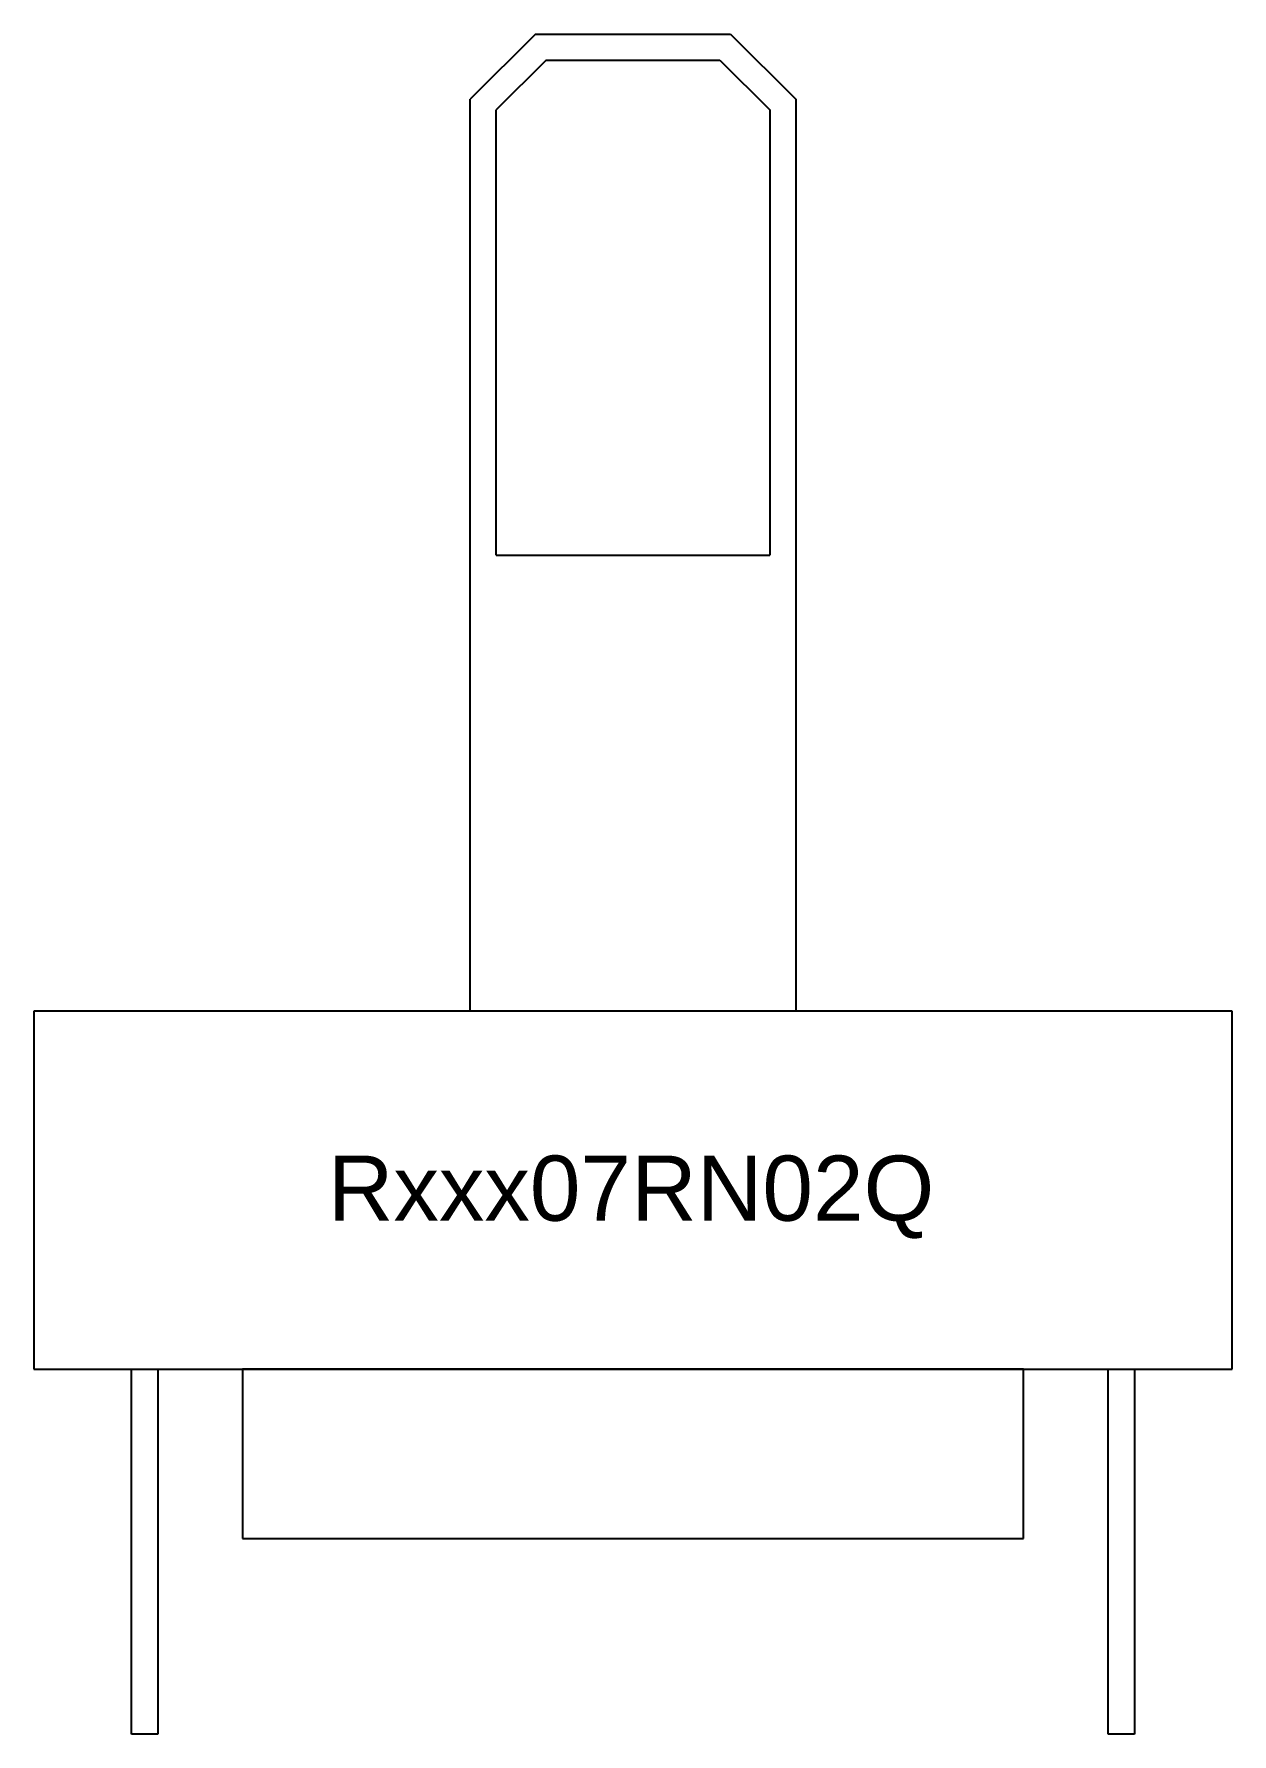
# Model space of a CAD drawing. Header units: inches. Extents: x 0 to 0.92, y -0.28 to 1.02.
import ezdxf
from ezdxf.enums import TextEntityAlignment as Align

# ---------------------------------------------------------------- set-up
doc = ezdxf.new("R2010")
doc.units = ezdxf.units.IN
doc.header["$MEASUREMENT"] = 0
doc.layers.get('0').update_dxf_attribs({"color": 5})
doc.styles.get("Standard").update_dxf_attribs({"font": 'arial.ttf'})

msp = doc.modelspace()

# ---------------------------------------------------------------- linework, layer by layer
for p, q in [((0.385, 1.025), (0.335, 0.975)), ((0.385, 1.025), (0.535, 1.025)), ((0.535, 1.025), (0.585, 0.975)), ((0.3933, 1.005), (0.355, 0.9667)), ((0.3933, 1.005), (0.5267, 1.005)), ((0.5267, 1.005), (0.565, 0.9667)), ((0.335, 0.275), (0.335, 0.975)), ((0.355, 0.625), (0.355, 0.9667)), ((0.565, 0.9667), (0.565, 0.625)), ((0.585, 0.975), (0.585, 0.275)), ((0.355, 0.625), (0.565, 0.625)), ((0, 0.275), (0, 0)), ((0.92, 0.275), (0, 0.275)), ((0.585, 0.275), (0.335, 0.275)), ((0.92, 0), (0.92, 0.275)), ((0, 0), (0.92, 0)), ((0.075, 0), (0.095, 0)), ((0.075, -0.28), (0.075, 0)), ((0.095, 0), (0.095, -0.28)), ((0.16, 0), (0.16, -0.13)), ((0.76, 0), (0.16, 0)), ((0.76, -0.13), (0.76, 0)), ((0.825, 0), (0.845, 0)), ((0.825, -0.28), (0.825, 0)), ((0.845, 0), (0.845, -0.28)), ((0.16, -0.13), (0.76, -0.13)), ((0.095, -0.28), (0.075, -0.28)), ((0.845, -0.28), (0.825, -0.28))]:
    msp.add_line(p, q)

# ---------------------------------------------------------------- texts
msp.add_text('Rxxx07RN02Q', height=0.05).set_placement((0.4585, 0.139), align=Align.MIDDLE_CENTER)

doc.saveas('drawing.dxf')
